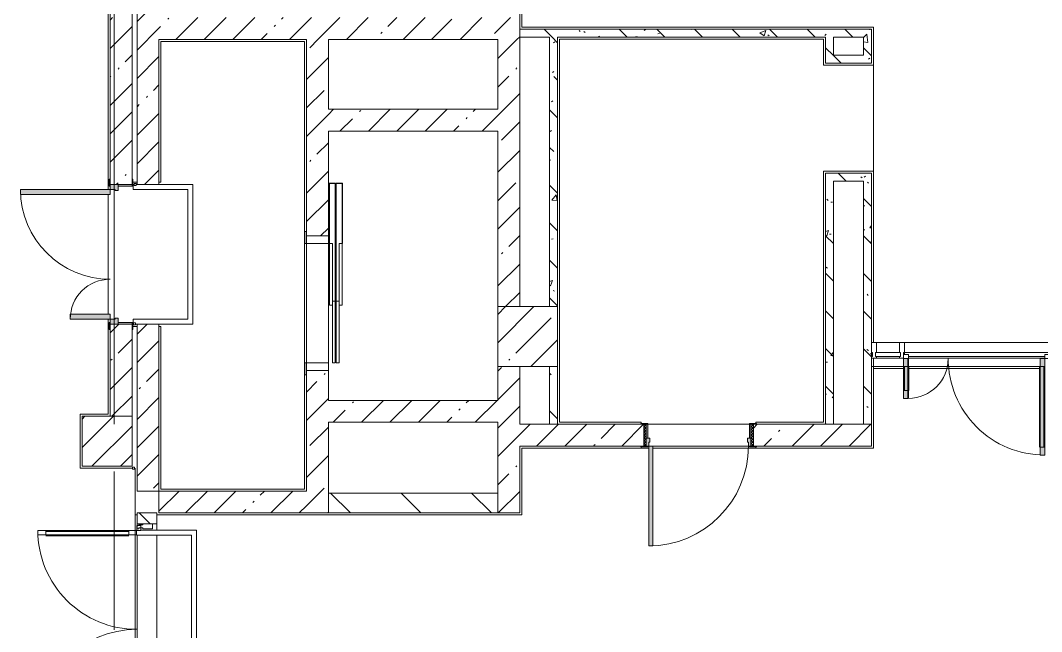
# Model space of a CAD drawing. Header units: millimetres. Extents: x 81671 to 282875, y -8553 to 29000.
# Drawn here: x 185129 to 195376, y 9040 to 15172 of the extents above; entities that cross this region are included whole.
import ezdxf

# ---------------------------------------------------------------- set-up
doc = ezdxf.new("R2010")
doc.units = ezdxf.units.MM
doc.linetypes.add('Осевая', pattern=[3175, 635, -476.25, 1587.5, -476.25])
for name, color, linetype, lineweight, true_color in [('A-DETL-GENF-4', 7, 'Continuous', 5, 0xaaaaaa), ('A-DETL-GENF-5', 7, 'Continuous', 5, 0xe2e2e2), ('A-DOOR-5', 7, 'Continuous', 5, 0xe2e2e2), ('A-DOOR-6', 7, 'Continuous', 5, 0xaaaaaa), ('A-DOOR-FRAM-3', 7, 'Continuous', 5, 0xe2e2e2), ('A-DOOR-FRAM-4', 7, 'Continuous', 5, 0xaaaaaa), ('A-FLOR-3', 7, 'Continuous', 5, 0xaaaaaa), ('I-WALL-7', 7, 'Continuous', 5, 0x787878)]:
    doc.layers.add(name, color=color, linetype=linetype, lineweight=lineweight, true_color=true_color)
for name, color, linetype, lineweight in [('A-GLAZ-CURT-2', 7, 'Continuous', 5), ('A-GLAZ-CWMG-2', 7, 'Continuous', 5), ('A-WALL', 7, 'Continuous', 9), ('A-WALL-4', 7, 'Continuous', 5), ('I-WALL-5', 7, 'Continuous', 5), ('S-COLS-2', 7, 'Continuous', 5), ('Оси', 7, 'Continuous', 9), ('Оси-2', 7, 'Осевая', 9)]:
    doc.layers.add(name, color=color, linetype=linetype, lineweight=lineweight)
pattern_1 = [(45, (147759.1, 0), (-285.123, 285.123), []), (45, (148044.2, 0), (-285.123, 285.123), [504.031, -100.806, 16.764, -84.042])]
pattern_2 = [(135, (147759.1, 0), (-377.171, -377.171), [533.4, -88.9, 17.78, -88.9]), (135, (147759.1, 376.94), (-377.171, -377.171), []), (50, (147759.1, 0), (637.6445, -55.7866), [66.675, -733.425]), (355, (147759.1, 0), (-123.349, 668.699), [53.34, -586.74]), (100.451, (147812.23, -4.65), (514.299, 612.908), [56.665, -623.315]), (46.184, (147759.1, 177.8), (948.776, -147.15), [100.012, -1100.137]), (96.636, (147838.2, 165.5), (830.909, 865.997), [84.998, -934.973]), (351.184, (147759.1, 177.8), (830.918, 865.988), [80.01, -880.11]), (21, (147848, 133.35), (530.6506, -357.928), [66.675, -733.425]), (326, (147848, 133.35), (216.308, 644.6585), [53.34, -586.74]), (71.451, (147892.2, 103.5), (746.9596, 286.724), [56.665, -623.315]), (37.5, (147759.1, 0), (10.8105, 295.9426), [16.764, -562.864, 16.764, -578.866, -588.962]), (37.5, (147759.1, 0), (10.8105, 295.9426), [-1175.258, 16.764, -572.198]), (7.5, (147759.1, 0), (233.8692, 350.6318), [16.764, -322.834, 16.764, -549.529, -224.472]), (7.5, (147759.1, 0), (233.8692, 350.6318), [-905.891, 16.764, -207.708]), (327.5, (147560.85, 0), (474.5678, -20.0513), [16.764, -205.486, 16.764, -676.656, -920.115]), (327.5, (147560.85, 0), (474.5678, -20.0513), [-915.67, 16.764, -903.351]), (317.5, (147471.95, 0), (518.452, 88.9934), [16.764, -272.161, 16.764, -443.738, -653.415]), (317.5, (147471.95, 0), (518.452, 88.9934), [-749.427, 16.764, -636.651])]
pattern_3 = [(135, (147759.1, 0), (-353.5534, -353.5534), [])]

# ---------------------------------------------------------------- blocks, each defined once
blk = doc.blocks.new('110_Дверь_СКБ_1Ст_Внутренняя1 - Д-11 1100x2100h_кладовые _все__ коридор _между помещениями блока столовой__ моечные _все_-32089417-1_4_3_птичка')
at = {"layer": 'A-DOOR-5'}
h = blk.add_hatch(color=256, dxfattribs=at)
h.paths.add_polyline_path([(537.5, 110), (512.5, 110), (512.5, 70), (502.5, 70), (502.5, 30), (537.5, 30), (537.5, 104.3)])
h.paths.add_polyline_path([(-487.5, 110), (-512.5, 110), (-512.5, 30), (-477.5, 30), (-477.5, 70), (-487.5, 70)])
at = {"layer": 'A-DOOR-6'}
h = blk.add_hatch(dxfattribs=at)
h.set_pattern_fill('FP_155', color=256, style=0, pattern_type=2)
h.set_pattern_definition([(135, (1751.41, 174.685), (-14.14214, -14.14214), []), (225, (1751.41, 174.685), (14.14214, -14.14214), [])])
h.paths.add_polyline_path([(537.5, 110), (537.5, -110), (562.5, -110), (562.5, 110)])
at = {"layer": 'A-DOOR-FRAM-3'}
for points in [[(512.5, 1110), (472.5, 1110), (472.5, 110), (512.5, 110), (512.5, 1030.8)], [(-567.5, 118), (-562.5, 110), (-497.5, 115.3), (-497.5, 118), (-562.5, 118)], [(587.5, 118), (522.5, 118), (522.5, 110), (592.5, 110), (592.5, 118)], [(-512.5, 30), (-512.5, -110), (-497.5, -110), (-497.5, 30)], [(522.5, 30), (522.5, -110), (537.5, -110), (537.5, 30)], [(-567.5, -110), (-562.5, -118), (-497.5, -118), (-497.5, -110), (-562.5, -110)], [(537.5, -110), (522.5, -115.3), (522.5, -118), (592.5, -118), (587.5, -110), (562.5, -110)]]:
    blk.add_hatch(color=256, dxfattribs=at).paths.add_polyline_path(points)
at = {"layer": 'A-DOOR-FRAM-4'}
h = blk.add_hatch(dxfattribs=at)
h.set_pattern_fill('FP_156', color=256, style=0, pattern_type=2)
h.set_pattern_definition([(45, (-371.384, 174.685), (-14.1421, 14.1421), []), (135, (-371.384, 174.685), (-14.1421, -14.1421), [])])
h.paths.add_polyline_path([(-537.5, 110), (-537.5, -110), (-512.5, -110), (-512.5, 110)])
at = {"layer": 'A-DOOR-6'}
for p, q in [((512.5, 1110), (472.5, 1110)), ((472.5, 1110), (472.5, 110)), ((512.5, 110), (512.5, 1110)), ((472.5, 110), (512.5, 110))]:
    blk.add_line(p, q, dxfattribs=at)
blk.add_arc((512.5, 110), 1000, 90, 180, dxfattribs=at)
at = {"layer": 'A-DOOR-FRAM-4'}
for p, q in [((-497.5, 118), (-567.5, 118)), ((-567.5, 118), (-567.5, 110)), ((-567.5, 110), (-497.5, 110)), ((-512.5, 110), (-537.5, 110)), ((-537.5, 110), (-537.5, -110)), ((-487.5, 110), (-512.5, 110)), ((-512.5, 110), (-512.5, 30)), ((-512.5, -110), (-512.5, 110)), ((-497.5, 110), (-512.5, 110)), ((-512.5, 110), (-512.5, 109)), ((-512.5, 109), (-497.5, 109)), ((-497.5, 110), (-497.5, 118)), ((-497.5, 109), (-497.5, 110)), ((-487.5, 70), (-487.5, 110)), ((512.5, 110), (512.5, 70)), ((537.5, 110), (512.5, 110)), ((592.5, 118), (522.5, 118)), ((522.5, 118), (522.5, 110)), ((537.5, 110), (522.5, 110)), ((522.5, 110), (522.5, 109)), ((522.5, 110), (592.5, 110)), ((522.5, 109), (537.5, 109)), ((537.5, 30), (537.5, 110)), ((562.5, 110), (537.5, 110)), ((537.5, 110), (537.5, -110)), ((537.5, 109), (537.5, 110)), ((562.5, -110), (562.5, 110)), ((592.5, 110), (592.5, 118)), ((-512.5, 30), (-477.5, 30)), ((-497.5, 30), (-512.5, 30)), ((-512.5, 30), (-512.5, -110)), ((-497.5, -110), (-497.5, 30)), ((-477.5, 70), (-487.5, 70)), ((-477.5, 30), (-477.5, 70)), ((512.5, 70), (502.5, 70)), ((502.5, 70), (502.5, 30)), ((502.5, 30), (537.5, 30)), ((537.5, 30), (522.5, 30)), ((522.5, 30), (522.5, -110)), ((537.5, -110), (537.5, 30)), ((-497.5, -110), (-567.5, -110)), ((-567.5, -110), (-567.5, -118)), ((-567.5, -118), (-497.5, -118)), ((-537.5, -110), (-512.5, -110)), ((-512.5, -110), (-497.5, -110)), ((-497.5, -118), (-497.5, -110)), ((522.5, -110), (537.5, -110)), ((592.5, -110), (522.5, -110)), ((522.5, -110), (522.5, -118)), ((522.5, -118), (592.5, -118)), ((537.5, -110), (562.5, -110)), ((592.5, -118), (592.5, -110))]:
    blk.add_line(p, q, dxfattribs=at)
blk = doc.blocks.new('Дверь_Витражная_остекление_ - ДВН_ДАО_Главный вход_1800 в свету 5-32258809-1_4_3_птичка')
at = {"layer": 'A-DETL-GENF-4'}
for p, q in [((-993, -1013), (-993, -21)), ((-993, -21), (-993, -1013)), ((-993, -100), (-948, -100)), ((-983, -933), (-983, -100)), ((-948, -1013), (-948, -21)), ((-948, -1013), (-948, -21)), ((-939, -933), (-939, -100)), ((989, -933), (989, -100)), ((998, -1013), (998, -20)), ((998, -20), (998, -1013)), ((1043, -100), (998, -100)), ((1033, -933), (1033, -100)), ((1043, -1013), (1043, -20)), ((1043, -1013), (1043, -20)), ((-993, -933), (-948, -933)), ((-993, -1013), (-948, -1013)), ((-993, -1013), (-948, -1013)), ((1043, -933), (998, -933)), ((1043, -1013), (998, -1013)), ((998, -1013), (1043, -1013))]:
    blk.add_line(p, q, dxfattribs=at)
at = {"layer": 'A-DOOR-6'}
for p, q in [((-1043, 20), (-993, 20)), ((-1043, -20), (-1043, 20)), ((-993, 20), (-993, -20)), ((993, 20), (1043, 20)), ((993, -20), (993, 20)), ((1043, 20), (1043, -20)), ((-993, -20), (-1043, -20)), ((-993, -1013), (-993, -21)), ((1043, -20), (993, -20)), ((993, -1013), (993, -21))]:
    blk.add_line(p, q, dxfattribs=at)
for centre, start, end in [((-993, -20), 270, 0), ((993, -20), 180, 270)]:
    blk.add_arc(centre, 993, start, end, dxfattribs=at)
blk = doc.blocks.new('110_Дверь_СКБ_2Ст - Д-2 1450x2100h_Лестничная клетка EIS60-31891763-1_4_3_птичка')
at = {"layer": 'A-DOOR-5'}
for points in [[(612.5, 130), (612.5, 110), (662.5, 110), (662.5, 1010), (612.5, 1010)], [(-637.5, 510), (-637.5, 110), (-587.5, 110), (-587.5, 510)], [(697.5, -110), (712.5, -110), (712.5, 30), (697.5, 30)]]:
    blk.add_hatch(color=256, dxfattribs=at).paths.add_polyline_path(points)
h = blk.add_hatch(color=256, dxfattribs=at)
h.paths.add_polyline_path([(-687.5, 110), (-687.5, 30), (-627.5, 30), (-627.5, 60), (-637.5, 60), (-637.5, 110), (-657.8, 110)])
h.paths.add_polyline_path([(652.5, 50), (652.5, 30), (712.5, 30), (712.5, 110), (662.5, 110), (662.5, 60), (652.5, 60)])
at = {"layer": 'A-DOOR-FRAM-3'}
for points in [[(-742.5, 118), (-742.5, 110), (-672.5, 115.4), (-672.5, 118), (-712.5, 118)], [(697.5, 110), (767.5, 110), (767.5, 118), (697.5, 118)], [(-687.5, -110), (-672.5, -110), (-672.5, 30), (-687.5, 30)], [(-742.5, -110), (-742.5, -118), (-672.5, -118), (-672.5, -110), (-712.5, -110)], [(697.5, -110), (697.5, -118), (767.5, -118), (767.5, -110), (712.5, -110)]]:
    blk.add_hatch(color=256, dxfattribs=at).paths.add_polyline_path(points)
at = {"layer": 'A-DOOR-6'}
for p, q in [((662.5, 1010), (612.5, 1010)), ((612.5, 1010), (612.5, 110)), ((662.5, 110), (662.5, 1010)), ((-637.5, 510), (-637.5, 110)), ((-587.5, 510), (-637.5, 510)), ((-587.5, 110), (-587.5, 510)), ((-637.5, 110), (-587.5, 110)), ((612.5, 110), (662.5, 110))]:
    blk.add_line(p, q, dxfattribs=at)
for centre, radius, start, end in [((662.5, 110), 900, 90, 180), ((-637.5, 110), 400, 360, 90)]:
    blk.add_arc(centre, radius, start, end, dxfattribs=at)
at = {"layer": 'A-DOOR-FRAM-4'}
for p, q in [((-672.5, 118), (-742.5, 118)), ((-742.5, 118), (-742.5, 110)), ((-742.5, 110), (-672.5, 110)), ((-637.5, 110), (-687.5, 110)), ((-687.5, 110), (-687.5, 30)), ((-672.5, 110), (-672.5, 118)), ((-637.5, 60), (-637.5, 110)), ((662.5, 110), (662.5, 60)), ((712.5, 110), (662.5, 110)), ((767.5, 118), (697.5, 118)), ((697.5, 118), (697.5, 110)), ((697.5, 110), (767.5, 110)), ((712.5, 30), (712.5, 110)), ((767.5, 110), (767.5, 118)), ((-687.5, 30), (-627.5, 30)), ((-672.5, 30), (-687.5, 30)), ((-687.5, 30), (-687.5, -110)), ((-672.5, -110), (-672.5, 30)), ((-627.5, 60), (-637.5, 60)), ((-627.5, 30), (-627.5, 60)), ((662.5, 60), (652.5, 60)), ((652.5, 60), (652.5, 30)), ((652.5, 30), (712.5, 30)), ((712.5, 30), (697.5, 30)), ((697.5, 30), (697.5, -110)), ((712.5, -110), (712.5, 30)), ((-672.5, -110), (-742.5, -110)), ((-742.5, -110), (-742.5, -118)), ((-742.5, -118), (-672.5, -118)), ((-687.5, -110), (-672.5, -110)), ((-672.5, -118), (-672.5, -110)), ((697.5, -110), (712.5, -110)), ((767.5, -110), (697.5, -110)), ((697.5, -110), (697.5, -118)), ((697.5, -118), (767.5, -118)), ((767.5, -118), (767.5, -110))]:
    blk.add_line(p, q, dxfattribs=at)
blk = doc.blocks.new('BSC_Колонна _Прямоугольная - 500х500-V179-1_4_3_птичка')
at = {"layer": 'S-COLS-2'}
h = blk.add_hatch(dxfattribs=at)
h.set_pattern_fill('FP_211', color=256, style=0, pattern_type=2)
h.set_pattern_definition([(45, (-38240, -10950), (-285.123, 285.123), []), (45, (-37954.88, -10950), (-285.123, 285.123), [504.031, -100.806, 16.764, -84.042])])
h.paths.add_polyline_path([(250, -250), (250, 250), (-250, 250), (-250, -250), (10, -250)])
for p, q in [((250, 250), (-250, 250)), ((-250, 250), (-250, -250)), ((250, -250), (250, 250)), ((-250, -250), (250, -250))]:
    blk.add_line(p, q, dxfattribs=at)
blk = doc.blocks.new('DOR_Дверь лифта - 1350х2050h-V185-1_4_3_птичка')
at = {"layer": 'A-DOOR-6'}
for p, q in [((-600, 125), (-720, 125)), ((-720, 125), (-720, 110)), ((-720, 110), (-600, 110)), ((-675, 110), (-675, -110)), ((-600, 110), (-675, 110)), ((-600, 110), (-600, 125)), ((600, 110), (-600, 110)), ((-600, 110), (-600, -110)), ((720, 125), (600, 125)), ((600, 125), (600, 110)), ((600, -110), (600, 110)), ((675, 110), (600, 110)), ((600, 110), (720, 110)), ((675, -110), (675, 110)), ((720, 110), (720, 125)), ((-675, -110), (-600, -110)), ((-600, -110), (600, -110)), ((-600, -150), (-600, -180)), ((20, -150), (-600, -150)), ((-600, -180), (20, -180)), ((-600, -190), (-600, -220)), ((20, -190), (-600, -190)), ((-20, -120), (-20, -150)), ((600, -120), (-20, -120)), ((-20, -150), (600, -150)), ((20, -180), (20, -150)), ((20, -220), (20, -190)), ((600, -110), (675, -110)), ((600, -150), (600, -120)), ((-600, -220), (20, -220)), ((-20, -220), (-20, -250)), ((600, -220), (-20, -220)), ((-20, -250), (600, -250)), ((600, -250), (600, -220))]:
    blk.add_line(p, q, dxfattribs=at)
at = {"layer": 'A-DOOR-FRAM-4'}
for p, q in [((1200, -180), (20, -180)), ((20, -180), (20, -183)), ((20, -183), (1203, -183)), ((1203, -187), (20, -187)), ((20, -187), (20, -190)), ((20, -190), (1200, -190)), ((600, -117), (600, -120)), ((1203, -117), (600, -117)), ((600, -120), (1200, -120)), ((1200, -120), (1200, -180)), ((1200, -190), (1200, -250)), ((1203, -183), (1203, -117)), ((1203, -253), (1203, -187)), ((600, -250), (600, -253)), ((1200, -250), (600, -250)), ((600, -253), (1203, -253))]:
    blk.add_line(p, q, dxfattribs=at)
blk = doc.blocks.new('Прямоугольный импост - Импост структурный с накладкой - 160мм Темный-32469899-1_4_3_птичка')
at = {"layer": 'A-GLAZ-CWMG-2'}
for p, q in [((0, 17), (-50, 17)), ((-50, 17), (-50, 0)), ((-50, 0), (-40, 0)), ((-40, 0), (-40, -40)), ((-10, -40), (-10, 0)), ((-10, 0), (0, 0)), ((0, 0), (0, 17)), ((-40, -40), (-50, -40)), ((-50, -40), (-50, -140)), ((0, -40), (-10, -40)), ((0, -140), (0, -40)), ((-50, -140), (0, -140))]:
    blk.add_line(p, q, dxfattribs=at)
blk = doc.blocks.new('Прямоугольный импост - Импост структурный с накладкой - 160мм Темный-32467808-1_4_3_птичка')
at = {"layer": 'A-GLAZ-CWMG-2'}
for p, q in [((-50, 40), (-50, 140)), ((-50, 140), (0, 140)), ((0, 140), (0, 40)), ((-40, 40), (-50, 40)), ((-50, -17), (-50, 0)), ((-50, 0), (-40, 0)), ((-40, 0), (-40, 40)), ((-10, 40), (-10, 0)), ((0, 40), (-10, 40)), ((-10, 0), (0, 0)), ((0, 0), (0, -17)), ((0, -17), (-50, -17))]:
    blk.add_line(p, q, dxfattribs=at)
blk = doc.blocks.new('Системная панель - Стекло - 40мм-32785804-1_4_3_птичка')
at = {"layer": 'A-GLAZ-CURT-2'}
for p, q in [((125, 0), (-125, 0)), ((-125, 0), (-125, -40)), ((125, -40), (125, 0)), ((-125, -40), (125, -40))]:
    blk.add_line(p, q, dxfattribs=at)
blk = doc.blocks.new('Дверь_Витражная_остекление_ - В-9-32786634-1_4_3_птичка')
at = {"layer": 'A-DETL-GENF-5'}
for points in [[(-639.5, 989), (-684.5, 989), (-684.5, 20), (-639.5, 20), (-639.5, 920)], [(689.5, 420), (689.5, 20), (734.5, 20), (734.5, 420)]]:
    blk.add_hatch(color=256, dxfattribs=at).paths.add_polyline_path(points)
at = {"layer": 'A-DETL-GENF-4'}
for p, q in [((-684.5, 989), (-639.5, 989)), ((-684.5, 989), (-684.5, 20)), ((-639.5, 989), (-684.5, 989)), ((-684.5, 989), (-684.5, 20)), ((-639.5, 989), (-639.5, 20)), ((-639.5, 20), (-639.5, 989)), ((-684.5, 909), (-639.5, 909)), ((-674.5, 909), (-674.5, 100)), ((-630.5, 909), (-630.5, 100)), ((734.5, 420), (689.5, 420)), ((689.5, 420), (689.5, 20)), ((734.5, 420), (689.5, 420)), ((689.5, 420), (689.5, 20)), ((734.5, 420), (734.5, 20)), ((734.5, 20), (734.5, 420)), ((680.5, 340), (680.5, 100)), ((734.5, 340), (689.5, 340)), ((724.5, 340), (724.5, 100)), ((-684.5, 100), (-639.5, 100)), ((-639.5, 20), (-684.5, 20)), ((-684.5, 20), (-639.5, 20)), ((734.5, 100), (689.5, 100))]:
    blk.add_line(p, q, dxfattribs=at)
at = {"layer": 'A-DOOR-6'}
for p, q in [((-684.5, 989), (-684.5, 20)), ((684.5, 420), (684.5, 20)), ((-684.5, 20), (-734.5, 20)), ((-734.5, 20), (-734.5, -20)), ((-684.5, -20), (-684.5, 20)), ((734.5, 20), (684.5, 20)), ((684.5, 20), (684.5, -20)), ((734.5, -20), (734.5, 20)), ((-734.5, -20), (-684.5, -20)), ((684.5, -20), (734.5, -20))]:
    blk.add_line(p, q, dxfattribs=at)
for centre, radius, start, end in [((-684.5, 20), 969, 360, 90), ((684.5, 20), 400, 90, 180)]:
    blk.add_arc(centre, radius, start, end, dxfattribs=at)
blk = doc.blocks.new('Прямоугольный импост - Импост структурный с накладкой - 160мм Темный-32786259-1_4_3_птичка')
at = {"layer": 'A-GLAZ-CWMG-2'}
for p, q in [((46240, 11940), (47689, 11940)), ((46240, 11820), (46240, 11840)), ((46240, 11840), (47689, 11840)), ((46280, 11800), (47649, 11800)), ((47689, 11840), (47689, 11820)), ((46280, 11783), (47649, 11783))]:
    blk.add_line(p, q, dxfattribs=at)
blk = doc.blocks.new('Прямоугольный импост - Импост структурный с накладкой - 160мм Темный-32785802-1_4_3_птичка')
at = {"layer": 'A-GLAZ-CWMG-2'}
for p, q in [((45960, 11940), (46190, 11940)), ((45960, 11783), (46190, 11783))]:
    blk.add_line(p, q, dxfattribs=at)
blk = doc.blocks.new('Прямоугольный импост - Импост структурный с накладкой - 160мм Темный-V202-1_4_3_птичка')
at = {"layer": 'A-GLAZ-CWMG-2'}
for p, q in [((-25, 40), (-25, 140)), ((-25, 140), (25, 140)), ((25, 140), (25, 40)), ((-15, 40), (-25, 40)), ((-15, 20), (-15, 40)), ((15, 40), (15, 0)), ((25, 40), (15, 40)), ((15, 0), (25, 0)), ((25, 0), (25, -17)), ((25, -17), (-15, -17))]:
    blk.add_line(p, q, dxfattribs=at)

msp = doc.modelspace()

# ---------------------------------------------------------------- hatches: boundary and pattern name
at = {"layer": 'I-WALL-5'}
h = msp.add_hatch(dxfattribs=at)
h.set_pattern_fill('FP_98', color=256, style=0, pattern_type=2)
h.set_pattern_definition(pattern_1)
h.paths.add_polyline_path([(186299.1, 10450), (186519.1, 10450), (186517, 12125), (186299.1, 12125), (186299.1, 10680)])
h.paths.add_polyline_path([(186519.1, 13525), (186519.1, 21575.3), (186299.1, 21575.3), (186299.1, 13525)])
h.paths.add_polyline_path([(186519.1, 22975.3), (186519.1, 23420.3), (186299.1, 23420.3), (186299.1, 22975.3), (186469.1, 22975.3)])
h = msp.add_hatch(dxfattribs=at)
h.set_pattern_fill('FP_98', color=256, style=0, pattern_type=2)
h.set_pattern_definition(pattern_1)
h.paths.add_polyline_path([(186249.1, 11200), (186249.1, 12125), (186029.1, 12125), (186029.1, 11200), (186195.2, 11200)])
h.paths.add_polyline_path([(186029.1, 13525), (186249.1, 13525), (186249.1, 15200), (186029.1, 15200), (186029.1, 13550)])
h = msp.add_hatch(dxfattribs=at)
h.set_pattern_fill('FP_98', color=256, style=0, pattern_type=2)
h.set_pattern_definition(pattern_1)
h.paths.add_polyline_path([(186519.1, 14980), (190139.1, 14980), (190139.1, 15200), (186519.1, 15200)])
h = msp.add_hatch(dxfattribs=at)
h.set_pattern_fill('FP_98', color=256, style=0, pattern_type=2)
h.set_pattern_definition(pattern_1)
h.paths.add_polyline_path([(187999.1, 14280), (188219.1, 14280), (188219.1, 14980), (187999.1, 14979.6), (187999.1, 14917.4)])
h = msp.add_hatch(dxfattribs=at)
h.set_pattern_fill('FP_98', color=256, style=0, pattern_type=2)
h.set_pattern_definition(pattern_1)
h.paths.add_polyline_path([(190139.1, 12300), (190139.1, 14980), (189919.1, 14980), (189919.1, 12300)])
h = msp.add_hatch(dxfattribs=at)
h.set_pattern_fill('FP_98', color=256, style=0, pattern_type=2)
h.set_pattern_definition(pattern_1)
h.paths.add_polyline_path([(188068.4, 10230), (188219.1, 10230), (188219.1, 11660), (187999.1, 11660), (187999.1, 10230)])
h.paths.add_polyline_path([(187999.1, 13010), (188219.1, 13010), (188219.1, 14280), (187999.1, 14280), (187999.1, 13550)])
h = msp.add_hatch(dxfattribs=at)
h.set_pattern_fill('FP_98', color=256, style=0, pattern_type=2)
h.set_pattern_definition(pattern_1)
h.paths.add_polyline_path([(188670.6, 14060), (189919.1, 14060), (189919.1, 14280), (188219.1, 14280), (188219.1, 14060)])
h = msp.add_hatch(dxfattribs=at)
h.set_pattern_fill('FP_98', color=256, style=0, pattern_type=2)
h.set_pattern_definition(pattern_1)
h.paths.add_polyline_path([(190139.1, 10230), (190139.1, 11700), (189919.1, 11700), (189919.1, 10230)])
h = msp.add_hatch(dxfattribs=at)
h.set_pattern_fill('FP_98', color=256, style=0, pattern_type=2)
h.set_pattern_definition(pattern_1)
h.paths.add_polyline_path([(188219.1, 11140), (189919.1, 11140), (189919.1, 11360), (188219.1, 11360), (188219.1, 11188.5)])
h = msp.add_hatch(dxfattribs=at)
h.set_pattern_fill('FP_98', color=256, style=0, pattern_type=2)
h.set_pattern_definition(pattern_1)
h.paths.add_polyline_path([(193189.1, 10900), (193669.1, 10900), (193669.1, 11120), (192484.1, 11120), (192484.1, 10900), (192966.7, 10900)])
h.paths.add_polyline_path([(190869.1, 10900), (191384.1, 10900), (191384.1, 11120), (190139.1, 11120), (190139.1, 10900), (190539.1, 10900)])
h = msp.add_hatch(dxfattribs=at)
h.set_pattern_fill('FP_98', color=256, style=0, pattern_type=2)
h.set_pattern_definition(pattern_1)
h.paths.add_polyline_path([(186673.8, 10230), (187999.1, 10230), (187999.1, 10450), (186519.1, 10450), (186519.1, 10230), (186539.1, 10230)])
h = msp.add_hatch(dxfattribs=at)
h.set_pattern_fill('FP_128', color=256, style=0, pattern_type=2)
h.set_pattern_definition(pattern_3)
h.paths.add_polyline_path([(188771.5, 10230), (189919.1, 10230), (189919.1, 10430), (188219.1, 10430), (188219.1, 10230)])
h = msp.add_hatch(dxfattribs=at)
h.set_pattern_fill('FP_128', color=256, style=0, pattern_type=2)
h.set_pattern_definition(pattern_3)
h.paths.add_polyline_path([(186299.1, 7900), (186499.1, 7900), (186499.1, 7990), (186299.1, 7990), (186299.1, 7920)])
h.paths.add_polyline_path([(186499.1, 10120), (186499.1, 10230), (186299.1, 10230), (186299.1, 10120)])
at = {"layer": 'I-WALL-7'}
h = msp.add_hatch(dxfattribs=at)
h.set_pattern_fill('FP_127', color=256, style=0, pattern_type=2)
h.set_pattern_definition(pattern_2)
h.paths.add_polyline_path([(190869.1, 15002.5), (193669.1, 15002.5), (193663.7, 15082.5), (190139.1, 15082.5), (190139.1, 15002.5), (190539.1, 15002.5)])
h = msp.add_hatch(dxfattribs=at)
h.set_pattern_fill('FP_127', color=256, style=0, pattern_type=2)
h.set_pattern_definition(pattern_2)
h.paths.add_polyline_path([(190519.1, 11120), (190519.1, 11700), (190439.1, 11700), (190439.1, 11120)])
h.paths.add_polyline_path([(190439.1, 12300), (190519.1, 12300), (190519.1, 15002.5), (190439.1, 15002.5), (190439.1, 12569.7)])
h = msp.add_hatch(dxfattribs=at)
h.set_pattern_fill('FP_127', color=256, style=0, pattern_type=2)
h.set_pattern_definition(pattern_2)
h.paths.add_polyline_path([(193209.1, 14742.5), (193289.1, 14742.5), (193289.1, 15002.5), (193209.1, 15002.5), (193209.1, 14822.5)])
h = msp.add_hatch(dxfattribs=at)
h.set_pattern_fill('FP_127', color=256, style=0, pattern_type=2)
h.set_pattern_definition(pattern_2)
h.paths.add_polyline_path([(193669.1, 14822.5), (193669.1, 15002.5), (193589.1, 15002.5), (193589.1, 14822.5)])
h = msp.add_hatch(dxfattribs=at)
h.set_pattern_fill('FP_127', color=256, style=0, pattern_type=2)
h.set_pattern_definition(pattern_2)
h.paths.add_polyline_path([(193669.1, 14742.5), (193669.1, 14822.5), (193289.1, 14822.5), (193289.1, 14742.5)])
h = msp.add_hatch(dxfattribs=at)
h.set_pattern_fill('FP_127', color=256, style=0, pattern_type=2)
h.set_pattern_definition(pattern_2)
h.paths.add_polyline_path([(193209.1, 13560), (193589.1, 13560), (193589.1, 13640), (193209.1, 13640)])
h = msp.add_hatch(dxfattribs=at)
h.set_pattern_fill('FP_127', color=256, style=0, pattern_type=2)
h.set_pattern_definition(pattern_2)
h.paths.add_polyline_path([(193669.1, 11120), (193669.1, 13640), (193589.1, 13640), (193589.1, 11120)])
h = msp.add_hatch(dxfattribs=at)
h.set_pattern_fill('FP_127', color=256, style=0, pattern_type=2)
h.set_pattern_definition(pattern_2)
h.paths.add_polyline_path([(193289.1, 11120), (193289.1, 13560), (193209.1, 13560), (193209.1, 11120)])
at = {"layer": 'S-COLS-2'}
h = msp.add_hatch(dxfattribs=at)
h.set_pattern_fill('FP_98', color=256, style=0, pattern_type=2)
h.set_pattern_definition(pattern_1)
h.paths.add_polyline_path([(190139.1, 11700), (190519.1, 11700), (190519.1, 12300), (189919.1, 12300), (189919.1, 11700)])

# ---------------------------------------------------------------- linework, layer by layer
at = {"layer": 'A-FLOR-3'}
for p, q in [((186009.1, 13475), (186009.1, 21550.3)), ((190159.1, 16680), (190159.1, 15102.5)), ((190159.1, 15102.5), (193689.1, 15102.5)), ((193689.1, 15102.5), (193689.1, 11940)), ((190539.1, 14982.5), (190539.1, 11140)), ((193189.1, 14982.5), (190539.1, 14982.5)), ((193189.1, 14723.6), (193189.1, 14982.5)), ((187979.1, 14960), (186539.1, 14960)), ((186539.1, 14960), (186539.1, 13550)), ((187979.1, 10470), (187979.1, 14960)), ((193689.1, 14723.6), (193189.1, 14723.6)), ((193189.1, 11140), (193189.1, 13660)), ((193189.1, 13660), (193689.1, 13660)), ((186021.1, 13550), (186009.1, 13550)), ((186299.1, 13550), (186257.1, 13550)), ((186539.1, 13550), (186519.1, 13550)), ((186009.1, 13425), (186009.1, 12225)), ((186269.6, 13525), (186259.1, 13525)), ((186259.1, 13525), (186259.1, 13475)), ((186259.1, 13475), (186809.1, 13475)), ((186299.1, 13525), (186289.6, 13525)), ((186859.1, 13525), (186519.1, 13525)), ((186809.1, 13475), (186809.1, 12175)), ((186859.1, 12125), (186859.1, 13525)), ((186009.1, 11220), (186009.1, 12175)), ((186009.1, 12100), (186021.1, 12100)), ((186257.1, 12100), (186299.1, 12100)), ((186809.1, 12175), (186259.1, 12175)), ((186259.1, 12175), (186259.1, 12125)), ((186284.6, 12125), (186299.1, 12125)), ((186519.1, 12125), (186859.1, 12125)), ((186519.1, 12100), (186539.1, 12100)), ((186539.1, 12100), (186539.1, 10470)), ((193689.1, 11783), (193689.1, 11679)), ((193989.1, 11680), (193689.1, 11680)), ((193689.1, 11680), (193689.1, 10880)), ((193689.1, 11679), (193989.1, 11679)), ((195363.1, 11680), (194034.1, 11680)), ((194034.1, 11679), (195363.1, 11679)), ((185729.1, 10680), (185729.1, 11220)), ((185729.1, 11220), (186009.1, 11220)), ((190539.1, 11140), (191359.1, 11140)), ((191359.1, 11140), (191359.1, 11128)), ((192509.1, 11128), (192509.1, 11140)), ((192509.1, 11140), (193189.1, 11140)), ((191434.1, 10880), (190159.1, 10880)), ((190159.1, 10880), (190159.1, 10210)), ((191359.1, 10892), (191359.1, 10880)), ((191359.1, 10880), (191434.1, 10880)), ((191474.1, 10880), (192509.1, 10880)), ((193689.1, 10880), (191474.1, 10880)), ((192509.1, 10880), (192509.1, 10892)), ((186253.6, 10680), (185729.1, 10680)), ((186279.1, 7920), (186279.1, 10680)), ((186539.1, 10470), (187979.1, 10470)), ((186299.1, 10210), (186279.1, 10210)), ((190159.1, 10210), (186499.1, 10210)), ((186295.3, 10057.4), (186295.3, 10007.4)), ((186895.3, 10057.4), (186336.1, 10057.4)), ((186895.3, 8070), (186895.3, 10057.4)), ((186295.3, 10007.4), (186845.3, 10007.4)), ((186845.3, 10007.4), (186845.3, 8120))]:
    msp.add_line(p, q, dxfattribs=at)
at = {"layer": 'A-WALL'}
for p, q in [((190439.1, 11120), (190519.1, 11120)), ((193209.1, 11120), (193289.1, 11120)), ((193589.1, 11120), (193669.1, 11120)), ((188219.1, 10430), (188219.1, 10230)), ((189919.1, 10230), (189919.1, 10430))]:
    msp.add_line(p, q, dxfattribs=at)
at = {"layer": 'A-WALL-4'}
for p, q in [((186269.6, 13534), (186269.6, 13514)), ((186289.6, 13534), (186269.6, 13534)), ((186289.6, 13514), (186289.6, 13534)), ((186269.6, 13514), (186289.6, 13514)), ((186284.6, 12136), (186264.6, 12136)), ((186264.6, 12136), (186264.6, 12116)), ((186264.6, 12116), (186284.6, 12116)), ((186284.6, 12116), (186284.6, 12136)), ((186253.6, 10689), (186253.6, 10669)), ((186273.6, 10689), (186253.6, 10689)), ((186253.6, 10669), (186273.6, 10669)), ((186273.6, 10669), (186273.6, 10689))]:
    msp.add_line(p, q, dxfattribs=at)
at = {"layer": 'I-WALL-5'}
for p, q in [((186029.1, 21575.3), (186029.1, 13580)), ((186249.1, 13580), (186249.1, 21575.3)), ((186299.1, 21520.3), (186299.1, 13525)), ((190139.1, 12300), (190139.1, 16700)), ((193669.1, 15082.5), (190139.1, 15082.5)), ((190139.1, 15082.5), (190139.1, 15002.5)), ((193669.1, 14742.5), (193669.1, 15082.5)), ((186519.1, 13525), (186519.1, 14980)), ((186519.1, 14980), (187999.1, 14980)), ((187999.1, 14980), (187999.1, 13010)), ((188219.1, 14980), (189919.1, 14980)), ((188219.1, 14280), (188219.1, 14980)), ((189919.1, 14980), (189919.1, 14280)), ((190139.1, 15002.5), (190439.1, 15002.5)), ((190439.1, 15002.5), (190439.1, 12300)), ((190519.1, 15002.5), (193209.1, 15002.5)), ((190519.1, 12300), (190519.1, 15002.5)), ((193209.1, 15002.5), (193209.1, 14742.5)), ((193289.1, 15002.5), (193589.1, 15002.5)), ((193289.1, 14822.5), (193289.1, 15002.5)), ((193589.1, 15002.5), (193589.1, 14822.5)), ((193589.1, 14822.5), (193289.1, 14822.5)), ((193209.1, 14742.5), (193669.1, 14742.5)), ((189919.1, 14280), (188219.1, 14280)), ((188219.1, 13010), (188219.1, 14060)), ((188219.1, 14060), (189919.1, 14060)), ((189919.1, 14060), (189919.1, 12300)), ((193669.1, 13640), (193209.1, 13640)), ((193209.1, 13640), (193209.1, 11120)), ((193669.1, 10900), (193669.1, 13640)), ((193289.1, 13560), (193589.1, 13560)), ((193289.1, 11120), (193289.1, 13560)), ((193589.1, 13560), (193589.1, 11120)), ((186299.1, 13525), (186519.1, 13525)), ((187999.1, 13010), (188219.1, 13010)), ((189919.1, 12300), (190139.1, 12300)), ((190439.1, 12300), (190519.1, 12300)), ((186519.1, 12125), (186299.1, 12125)), ((186299.1, 12125), (186299.1, 10450)), ((186519.1, 12125), (186519.1, 10230)), ((186029.1, 12070), (186029.1, 11200)), ((186249.1, 11200), (186249.1, 12070)), ((189919.1, 11700), (189919.1, 11360)), ((190139.1, 11700), (189919.1, 11700)), ((190139.1, 11120), (190139.1, 11700)), ((190439.1, 11700), (190439.1, 11120)), ((190519.1, 11700), (190439.1, 11700)), ((190519.1, 11120), (190519.1, 11700)), ((193989.1, 11700), (193669.1, 11700)), ((195363.1, 11700), (194034.1, 11700)), ((187999.1, 11660), (187999.1, 10450)), ((188219.1, 11660), (187999.1, 11660)), ((188219.1, 11360), (188219.1, 11660)), ((189919.1, 11360), (188219.1, 11360)), ((188219.1, 11140), (189919.1, 11140)), ((188219.1, 10430), (188219.1, 11140)), ((189919.1, 11140), (189919.1, 10430)), ((190439.1, 11120), (190139.1, 11120)), ((191354.1, 11120), (190519.1, 11120)), ((191424.1, 11120), (192444.1, 11120)), ((193209.1, 11120), (192514.1, 11120)), ((193589.1, 11120), (193289.1, 11120)), ((190139.1, 10230), (190139.1, 10900)), ((190139.1, 10900), (191354.1, 10900)), ((192434.1, 10900), (191474.1, 10900)), ((192514.1, 10900), (193669.1, 10900)), ((186299.1, 10450), (186519.1, 10450)), ((187999.1, 10450), (186519.1, 10450)), ((189919.1, 10430), (188219.1, 10430)), ((186499.1, 10230), (186299.1, 10230)), ((186299.1, 10230), (186299.1, 10120)), ((186499.1, 10057.4), (186499.1, 10230)), ((186519.1, 10230), (190139.1, 10230)), ((186299.1, 10120), (186499.1, 10120)), ((186299.1, 8120), (186299.1, 10007.4)), ((186499.1, 10007.4), (186499.1, 8120))]:
    msp.add_line(p, q, dxfattribs=at)
at = {"layer": 'S-COLS-2'}
for p, q in [((190439.1, 12300), (189919.1, 12300)), ((189919.1, 12300), (189919.1, 11700)), ((190519.1, 12300), (190439.1, 12300)), ((190519.1, 11700), (190519.1, 12300)), ((189919.1, 11700), (190439.1, 11700)), ((190439.1, 11700), (190519.1, 11700))]:
    msp.add_line(p, q, dxfattribs=at)
at = {"layer": 'Оси'}
msp.add_line((186069.1, 11299.7), (186069.1, 23799.7), dxfattribs=at)
at = {"layer": 'Оси-2'}
msp.add_line((186069.1, 7947.2), (186069.1, 11299.7), dxfattribs=at)

# ---------------------------------------------------------------- block references
at = {"layer": 'A-DOOR-6'}
for name, p, rotation in [('110_Дверь_СКБ_2Ст - Д-2 1450x2100h_Лестничная клетка EIS60-31891763-1_4_3_птичка', (186139.1, 12812.5), 89.99999999999991), ('DOR_Дверь лифта - 1350х2050h-V185-1_4_3_птичка', (188109.1, 12335), 90), ('Дверь_Витражная_остекление_ - В-9-32786634-1_4_3_птичка', (194723.6, 11800), 180), ('110_Дверь_СКБ_1Ст_Внутренняя1 - Д-11 1100x2100h_кладовые _все__ коридор _между помещениями блока столовой__ моечные _все_-32089417-1_4_3_птичка', (191946.6, 11010), 180), ('Дверь_Витражная_остекление_ - ДВН_ДАО_Главный вход_1800 в свету 5-32258809-1_4_3_птичка', (186316.1, 9062.5), 269.9999999999999)]:
    msp.add_blockref(name, p, dxfattribs=dict(at, rotation=rotation))
at = {"layer": 'A-GLAZ-CURT-2', "rotation": 180}
msp.add_blockref('Системная панель - Стекло - 40мм-32785804-1_4_3_птичка', (193834.1, 11800), dxfattribs=at)
at = {"layer": 'A-GLAZ-CWMG-2', "extrusion": (0, 0, -1)}
for name, p in [('Прямоугольный импост - Импост структурный с накладкой - 160мм Темный-32467808-1_4_3_птичка', (-193669.1, 11800)), ('Прямоугольный импост - Импост структурный с накладкой - 160мм Темный-V202-1_4_3_птичка', (-193974.1, 11800))]:
    msp.add_blockref(name, p, dxfattribs=at)
at = {"layer": 'A-GLAZ-CWMG-2'}
for name in ['Прямоугольный импост - Импост структурный с накладкой - 160мм Темный-32785802-1_4_3_птичка', 'Прямоугольный импост - Импост структурный с накладкой - 160мм Темный-32786259-1_4_3_птичка']:
    msp.add_blockref(name, (147759.1, 0), dxfattribs=at)
at = {"layer": 'A-GLAZ-CWMG-2', "rotation": 89.99999999999993}
msp.add_blockref('Прямоугольный импост - Импост структурный с накладкой - 160мм Темный-32469899-1_4_3_птичка', (186316.1, 10120), dxfattribs=at)
at = {"layer": 'S-COLS-2'}
msp.add_blockref('BSC_Колонна _Прямоугольная - 500х500-V179-1_4_3_птичка', (185999.1, 10950), dxfattribs=at)

doc.saveas('drawing.dxf')
